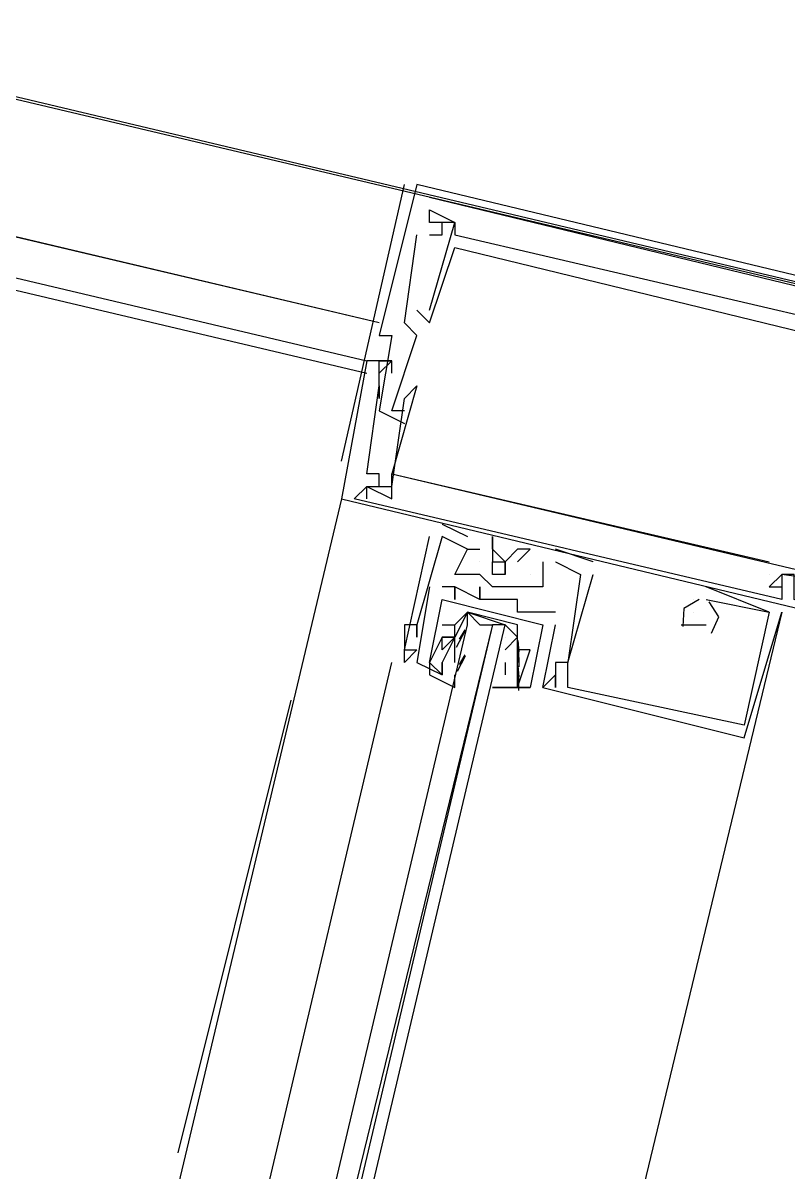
# Model space of a CAD drawing. Header units: feet. Extents: x -84 to 198, y -22 to 181.
# Drawn here: x 106.156 to 106.967, y 39.904 to 41.123 of the extents above; entities that cross this region are included whole.
import ezdxf

# ---------------------------------------------------------------- set-up
doc = ezdxf.new("R2010")
doc.units = ezdxf.units.FT
doc.layers.add('A-LINEA', color=7, linetype='CONTINUOUS')

msp = doc.modelspace()

# ---------------------------------------------------------------- linework, layer by layer
at = {"layer": 'A-LINEA'}
for p, q in [((106.5333, 40.8044), (80.8133, 46.8978)), ((106.5333, 40.8044), (80.8133, 46.8844)), ((80.8533, 46.8311), (106.52, 40.7511)), ((80.8533, 46.8311), (106.52, 40.7644)), ((95.8267, 43.4844), (114.3067, 39.1111)), ((97.7733, 43.0311), (110.3067, 40.0578)), ((97.7733, 43.0311), (110.3067, 40.0578)), ((97.7733, 43.0311), (110.3067, 40.0578)), ((106.4933, 40.6578), (106.56, 40.9511)), ((106.5733, 40.9511), (106.5733, 40.9511)), ((106.5733, 40.9511), (106.5733, 40.9511)), ((106.5733, 40.9511), (106.5733, 40.9511)), ((106.5867, 40.9378), (107.0267, 40.8311)), ((106.5867, 40.9378), (106.5867, 40.9378)), ((106.5867, 40.9378), (107.0267, 40.8311)), ((106.5867, 40.9378), (106.5867, 40.9378)), ((106.5867, 40.9378), (107.0267, 40.8311)), ((106.5867, 40.9378), (106.5867, 40.9378)), ((106.5867, 40.9244), (106.5867, 40.9244)), ((106.5867, 40.9244), (106.5867, 40.9244)), ((106.5867, 40.9244), (106.5867, 40.9244)), ((106.5867, 40.9244), (106.5867, 40.9244)), ((106.5867, 40.9244), (106.5867, 40.9244)), ((106.5867, 40.9244), (106.5867, 40.9244)), ((106.5867, 40.9111), (106.5867, 40.9111)), ((106.5867, 40.9111), (106.5867, 40.9111)), ((106.5867, 40.9111), (106.5867, 40.9111)), ((106.5867, 40.9111), (106.5867, 40.9111)), ((106.5867, 40.9111), (106.5867, 40.9111)), ((106.5867, 40.9111), (106.5867, 40.9111)), ((106.6, 40.9111), (106.6, 40.9111)), ((106.6, 40.9111), (106.6, 40.9111)), ((106.6, 40.9111), (106.6, 40.9111)), ((106.6133, 40.9111), (106.6133, 40.9111)), ((106.6133, 40.9111), (106.6133, 40.9111)), ((106.6133, 40.9111), (106.6133, 40.9111)), ((106.6133, 40.9111), (106.6133, 40.9111)), ((106.6133, 40.9111), (106.6133, 40.9111)), ((106.6133, 40.9111), (106.6133, 40.9111)), ((106.5733, 40.8978), (106.5733, 40.8978)), ((106.5733, 40.8978), (106.5733, 40.8978)), ((106.5733, 40.8978), (106.5733, 40.8978)), ((106.5867, 40.8978), (106.5867, 40.8978)), ((106.5867, 40.8978), (106.5867, 40.8978)), ((106.5867, 40.8978), (106.5867, 40.8978)), ((106.6, 40.8978), (106.6, 40.8978)), ((106.6, 40.8978), (106.6, 40.8978)), ((106.6, 40.8978), (106.6, 40.8978)), ((106.6133, 40.8978), (106.6133, 40.8978)), ((106.6133, 40.8978), (106.6133, 40.8978)), ((106.6133, 40.8978), (106.6133, 40.8978)), ((106.6133, 40.8844), (106.6133, 40.8844)), ((106.6133, 40.8844), (106.6133, 40.8844)), ((106.6133, 40.8844), (106.6133, 40.8844)), ((106.5733, 40.8178), (106.5733, 40.8178)), ((106.5733, 40.8178), (106.5733, 40.8178)), ((106.5733, 40.8178), (106.5733, 40.8178)), ((106.5867, 40.8178), (106.5867, 40.8178)), ((106.5867, 40.8178), (106.5867, 40.8178)), ((106.5867, 40.8178), (106.5867, 40.8178)), ((106.56, 40.8044), (106.56, 40.8044)), ((106.56, 40.8044), (106.56, 40.8044)), ((106.56, 40.8044), (106.56, 40.8044)), ((106.5867, 40.8044), (106.5867, 40.8044)), ((106.5867, 40.8044), (106.5867, 40.8044)), ((106.5867, 40.8044), (106.5867, 40.8044)), ((106.5333, 40.7911), (106.5333, 40.7911)), ((106.5333, 40.7911), (106.5333, 40.7911)), ((106.5333, 40.7911), (106.5333, 40.7911)), ((106.5467, 40.7911), (106.5467, 40.7911)), ((106.5467, 40.7911), (106.5467, 40.7911)), ((106.5467, 40.7911), (106.5467, 40.7911)), ((106.5733, 40.7911), (106.5733, 40.7911)), ((106.5733, 40.7911), (106.5733, 40.7911)), ((106.5733, 40.7911), (106.5733, 40.7911)), ((106.52, 40.7644), (106.52, 40.7644)), ((106.52, 40.7644), (106.52, 40.7644)), ((106.52, 40.7644), (106.52, 40.7644)), ((106.5333, 40.7644), (106.5333, 40.7644)), ((106.5333, 40.7644), (106.5333, 40.7644)), ((106.5333, 40.7644), (106.5333, 40.7644)), ((106.5467, 40.7644), (106.5467, 40.7644)), ((106.5467, 40.7644), (106.5467, 40.7644)), ((106.5467, 40.7644), (106.5467, 40.7644)), ((106.5467, 40.7644), (106.5467, 40.7644)), ((106.5467, 40.7644), (106.5467, 40.7644)), ((106.5467, 40.7644), (106.5467, 40.7644)), ((106.5333, 40.7511), (106.5333, 40.7511)), ((106.5333, 40.7511), (106.5333, 40.7511)), ((106.5333, 40.7511), (106.5333, 40.7511)), ((106.5467, 40.7511), (106.5467, 40.7511)), ((106.5467, 40.7511), (106.5467, 40.7511)), ((106.5467, 40.7511), (106.5467, 40.7511)), ((106.5333, 40.7378), (106.5333, 40.7378)), ((106.5333, 40.7378), (106.5333, 40.7378)), ((106.5333, 40.7378), (106.5333, 40.7378)), ((106.5733, 40.7378), (106.5733, 40.7378)), ((106.5733, 40.7378), (106.5733, 40.7378)), ((106.5733, 40.7378), (106.5733, 40.7378)), ((106.5333, 40.7244), (106.5333, 40.7244)), ((106.5333, 40.7244), (106.5333, 40.7244)), ((106.5333, 40.7244), (106.5333, 40.7244)), ((106.56, 40.7244), (106.56, 40.7244)), ((106.56, 40.7244), (106.56, 40.7244)), ((106.56, 40.7244), (106.56, 40.7244)), ((106.5333, 40.7111), (106.5333, 40.7111)), ((106.5333, 40.7111), (106.5333, 40.7111)), ((106.5333, 40.7111), (106.5333, 40.7111)), ((106.5467, 40.7111), (106.5467, 40.7111)), ((106.5467, 40.7111), (106.5467, 40.7111)), ((106.5467, 40.7111), (106.5467, 40.7111)), ((106.56, 40.7111), (106.56, 40.7111)), ((106.56, 40.7111), (106.56, 40.7111)), ((106.56, 40.7111), (106.56, 40.7111)), ((106.56, 40.6978), (106.56, 40.6978)), ((106.56, 40.6978), (106.56, 40.6978)), ((106.56, 40.6978), (106.56, 40.6978)), ((106.52, 40.6444), (106.52, 40.6444)), ((106.52, 40.6444), (106.52, 40.6444)), ((106.52, 40.6444), (106.52, 40.6444)), ((106.5333, 40.6444), (106.5333, 40.6444)), ((106.5333, 40.6444), (106.5333, 40.6444)), ((106.5333, 40.6444), (106.5333, 40.6444)), ((106.5467, 40.6444), (106.5467, 40.6444)), ((106.5467, 40.6444), (106.5467, 40.6444)), ((106.5467, 40.6444), (106.5467, 40.6444)), ((106.5467, 40.6444), (106.5467, 40.6444)), ((106.5467, 40.6444), (106.5467, 40.6444)), ((106.5467, 40.6444), (106.5467, 40.6444)), ((106.52, 40.6311), (106.52, 40.6311)), ((106.52, 40.6311), (106.52, 40.6311)), ((106.52, 40.6311), (106.52, 40.6311)), ((106.52, 40.6311), (106.52, 40.6311)), ((106.52, 40.6311), (106.52, 40.6311)), ((106.52, 40.6311), (106.52, 40.6311)), ((106.52, 40.6311), (106.52, 40.6311)), ((106.52, 40.6311), (106.52, 40.6311)), ((106.52, 40.6311), (106.52, 40.6311)), ((106.5333, 40.6311), (106.5333, 40.6311)), ((106.5333, 40.6311), (106.5333, 40.6311)), ((106.5333, 40.6311), (106.5333, 40.6311)), ((106.5467, 40.6311), (106.5467, 40.6311)), ((106.5467, 40.6311), (106.5467, 40.6311)), ((106.5467, 40.6311), (106.5467, 40.6311)), ((106.4933, 40.6178), (104.7733, 33.3911)), ((106.4933, 40.6178), (106.4933, 40.6178)), ((106.4933, 40.6178), (106.4933, 40.6178)), ((106.4933, 40.6178), (106.4933, 40.6178)), ((106.5067, 40.6178), (106.5067, 40.6178)), ((106.5067, 40.6178), (106.5067, 40.6178)), ((106.5067, 40.6178), (106.5067, 40.6178)), ((106.52, 40.6178), (106.52, 40.6178)), ((106.52, 40.6178), (106.52, 40.6178)), ((106.52, 40.6178), (106.52, 40.6178)), ((106.5467, 40.6178), (106.5467, 40.6178)), ((106.5467, 40.6178), (106.5467, 40.6178)), ((106.5467, 40.6178), (106.5467, 40.6178)), ((106.6, 40.5911), (106.6, 40.5911)), ((106.6, 40.5911), (106.6, 40.5911)), ((106.6, 40.5911), (106.6, 40.5911)), ((106.5867, 40.5778), (106.5867, 40.5778)), ((106.5867, 40.5778), (106.5867, 40.5778)), ((106.5867, 40.5778), (106.5867, 40.5778)), ((106.6, 40.5778), (106.6, 40.5778)), ((106.6, 40.5778), (106.6, 40.5778)), ((106.6, 40.5778), (106.6, 40.5778)), ((106.6267, 40.5778), (106.6267, 40.5778)), ((106.6267, 40.5778), (106.6267, 40.5778)), ((106.6267, 40.5778), (106.6267, 40.5778)), ((106.6533, 40.5778), (106.6533, 40.5778)), ((106.6533, 40.5778), (106.6533, 40.5778)), ((106.6533, 40.5778), (106.6533, 40.5778)), ((106.6267, 40.5644), (106.64, 40.5644)), ((106.6267, 40.5644), (106.6267, 40.5644)), ((106.6267, 40.5644), (106.6267, 40.5644)), ((106.6267, 40.5644), (106.64, 40.5644)), ((106.6267, 40.5644), (106.6267, 40.5644)), ((106.6267, 40.5644), (106.6267, 40.5644)), ((106.6267, 40.5644), (106.64, 40.5644)), ((106.6267, 40.5644), (106.6267, 40.5644)), ((106.6267, 40.5644), (106.6267, 40.5644)), ((106.64, 40.5644), (106.64, 40.5644)), ((106.64, 40.5644), (106.64, 40.5644)), ((106.64, 40.5644), (106.64, 40.5644)), ((106.6533, 40.5644), (106.6533, 40.5644)), ((106.6533, 40.5644), (106.6533, 40.5644)), ((106.6533, 40.5644), (106.6533, 40.5644)), ((106.68, 40.5644), (106.68, 40.5644)), ((106.68, 40.5644), (106.68, 40.5644)), ((106.68, 40.5644), (106.68, 40.5644)), ((106.6933, 40.5644), (106.6933, 40.5644)), ((106.6933, 40.5644), (106.6933, 40.5644)), ((106.6933, 40.5644), (106.6933, 40.5644)), ((106.76, 40.5511), (106.72, 40.5644)), ((106.72, 40.5644), (106.72, 40.5644)), ((106.76, 40.5511), (106.72, 40.5644)), ((106.72, 40.5644), (106.72, 40.5644)), ((106.76, 40.5511), (106.72, 40.5644)), ((106.72, 40.5644), (106.72, 40.5644)), ((106.64, 40.5511), (106.64, 40.5511)), ((106.64, 40.5511), (106.64, 40.5511)), ((106.64, 40.5511), (106.64, 40.5511)), ((106.6533, 40.5511), (106.6533, 40.5511)), ((106.6533, 40.5511), (106.6533, 40.5511)), ((106.6533, 40.5511), (106.6533, 40.5511)), ((106.6667, 40.5511), (106.6667, 40.5511)), ((106.6667, 40.5511), (106.6667, 40.5511)), ((106.6667, 40.5511), (106.6667, 40.5511)), ((106.68, 40.5511), (106.68, 40.5511)), ((106.68, 40.5511), (106.68, 40.5511)), ((106.68, 40.5511), (106.68, 40.5511)), ((106.7067, 40.5511), (106.7067, 40.5511)), ((106.7067, 40.5511), (106.7067, 40.5511)), ((106.7067, 40.5511), (106.7067, 40.5511)), ((106.7067, 40.5511), (106.7067, 40.5511)), ((106.7067, 40.5511), (106.7067, 40.5511)), ((106.7067, 40.5511), (106.7067, 40.5511)), ((106.72, 40.5511), (106.72, 40.5511)), ((106.72, 40.5511), (106.72, 40.5511)), ((106.72, 40.5511), (106.72, 40.5511)), ((106.76, 40.5511), (106.76, 40.5511)), ((106.76, 40.5511), (106.76, 40.5511)), ((106.76, 40.5511), (106.76, 40.5511)), ((106.9467, 40.5511), (106.9467, 40.5511)), ((106.9467, 40.5511), (106.9467, 40.5511)), ((106.9467, 40.5511), (106.9467, 40.5511)), ((106.6133, 40.5378), (106.6133, 40.5378)), ((106.6133, 40.5378), (106.6133, 40.5378)), ((106.6133, 40.5378), (106.6133, 40.5378)), ((106.64, 40.5378), (106.64, 40.5378)), ((106.64, 40.5378), (106.64, 40.5378)), ((106.64, 40.5378), (106.64, 40.5378)), ((106.6667, 40.5378), (106.6667, 40.5378)), ((106.6667, 40.5378), (106.6667, 40.5378)), ((106.6667, 40.5378), (106.6667, 40.5378)), ((106.6933, 40.5378), (106.6933, 40.5378)), ((106.6933, 40.5378), (106.6933, 40.5378)), ((106.6933, 40.5378), (106.6933, 40.5378)), ((106.7067, 40.5378), (106.7067, 40.5378)), ((106.7067, 40.5378), (106.7067, 40.5378)), ((106.7067, 40.5378), (106.7067, 40.5378)), ((106.7467, 40.5378), (106.7467, 40.5378)), ((106.7467, 40.5378), (106.7467, 40.5378)), ((106.7467, 40.5378), (106.7467, 40.5378)), ((106.7467, 40.5378), (106.7467, 40.5378)), ((106.7467, 40.5378), (106.7467, 40.5378)), ((106.7467, 40.5378), (106.7467, 40.5378)), ((106.76, 40.5378), (106.76, 40.5378)), ((106.76, 40.5378), (106.76, 40.5378)), ((106.76, 40.5378), (106.76, 40.5378)), ((106.9467, 40.5378), (106.9467, 40.5378)), ((106.9467, 40.5378), (106.9467, 40.5378)), ((106.9467, 40.5378), (106.9467, 40.5378)), ((106.96, 40.5378), (106.96, 40.5378)), ((106.96, 40.5378), (106.96, 40.5378)), ((106.96, 40.5378), (106.96, 40.5378)), ((106.96, 40.5378), (106.96, 40.5378)), ((106.96, 40.5378), (106.96, 40.5378)), ((106.96, 40.5378), (106.96, 40.5378)), ((106.96, 40.5378), (106.96, 40.5378)), ((106.96, 40.5378), (106.96, 40.5378)), ((106.96, 40.5378), (106.96, 40.5378)), ((106.5867, 40.5244), (106.5867, 40.5244)), ((106.5867, 40.5244), (106.5867, 40.5244)), ((106.6, 40.5244), (106.6, 40.5244)), ((106.6, 40.5244), (106.6, 40.5244)), ((106.6133, 40.5244), (106.6133, 40.5244)), ((106.6133, 40.5244), (106.6133, 40.5244)), ((106.6133, 40.5244), (106.6133, 40.5244)), ((106.6133, 40.5244), (106.6133, 40.5244)), ((106.64, 40.5244), (106.64, 40.5244)), ((106.64, 40.5244), (106.64, 40.5244)), ((106.6533, 40.5244), (106.6533, 40.5244)), ((106.6533, 40.5244), (106.6533, 40.5244)), ((106.6533, 40.5244), (106.6533, 40.5244)), ((106.6667, 40.5244), (106.6667, 40.5244)), ((106.6667, 40.5244), (106.6667, 40.5244)), ((106.6667, 40.5244), (106.6667, 40.5244)), ((106.68, 40.5244), (106.68, 40.5244)), ((106.68, 40.5244), (106.68, 40.5244)), ((106.68, 40.5244), (106.68, 40.5244)), ((106.6933, 40.5244), (106.6933, 40.5244)), ((106.6933, 40.5244), (106.6933, 40.5244)), ((106.6933, 40.5244), (106.6933, 40.5244)), ((106.7067, 40.5244), (106.7067, 40.5244)), ((106.7067, 40.5244), (106.7067, 40.5244)), ((106.7067, 40.5244), (106.7067, 40.5244)), ((106.9467, 40.4978), (106.88, 40.5244)), ((106.88, 40.5244), (106.88, 40.5244)), ((106.9467, 40.4978), (106.88, 40.5244)), ((106.88, 40.5244), (106.88, 40.5244)), ((106.9467, 40.4978), (106.88, 40.5244)), ((106.88, 40.5244), (106.88, 40.5244)), ((106.9467, 40.5244), (106.9467, 40.5244)), ((106.9467, 40.5244), (106.9467, 40.5244)), ((106.9467, 40.5244), (106.9467, 40.5244)), ((106.96, 40.5244), (106.96, 40.5244)), ((106.96, 40.5244), (106.96, 40.5244)), ((106.96, 40.5244), (106.96, 40.5244)), ((106.96, 40.5244), (106.96, 40.5244)), ((106.96, 40.5244), (106.96, 40.5244)), ((106.96, 40.5244), (106.96, 40.5244)), ((106.6, 40.5111), (106.6, 40.5111)), ((106.6, 40.5111), (106.6, 40.5111)), ((106.6133, 40.5111), (106.6133, 40.5111)), ((106.6133, 40.5111), (106.6133, 40.5111)), ((106.64, 40.5111), (106.64, 40.5111)), ((106.64, 40.5111), (106.64, 40.5111)), ((106.64, 40.5111), (106.64, 40.5111)), ((106.64, 40.5111), (106.64, 40.5111)), ((106.6667, 40.5111), (106.6667, 40.5111)), ((106.6667, 40.5111), (106.6667, 40.5111)), ((106.68, 40.5111), (106.68, 40.5111)), ((106.68, 40.5111), (106.68, 40.5111)), ((106.8667, 40.5111), (106.8667, 40.5111)), ((106.8667, 40.5111), (106.8667, 40.5111)), ((106.8667, 40.5111), (106.8667, 40.5111)), ((106.8667, 40.5111), (106.8667, 40.5111)), ((106.8667, 40.5111), (106.8667, 40.5111)), ((106.8667, 40.5111), (106.8667, 40.5111)), ((106.88, 40.5111), (106.88, 40.5111)), ((106.88, 40.5111), (106.88, 40.5111)), ((106.88, 40.5111), (106.88, 40.5111)), ((106.88, 40.5111), (106.88, 40.5111)), ((106.88, 40.5111), (106.88, 40.5111)), ((106.88, 40.5111), (106.88, 40.5111)), ((106.96, 40.5111), (106.96, 40.5111)), ((106.96, 40.5111), (106.96, 40.5111)), ((106.96, 40.5111), (106.96, 40.5111)), ((106.68, 40.4978), (106.68, 40.4978)), ((106.68, 40.4978), (106.68, 40.4978)), ((106.6933, 40.4978), (106.6933, 40.4978)), ((106.6933, 40.4978), (106.6933, 40.4978)), ((106.72, 40.4978), (106.72, 40.4978)), ((106.72, 40.4978), (106.72, 40.4978)), ((106.8667, 40.4978), (106.8667, 40.4978)), ((106.8667, 40.4978), (106.8667, 40.4978)), ((106.8667, 40.4978), (106.8667, 40.4978)), ((106.92, 40.3644), (106.96, 40.4978)), ((106.92, 40.3644), (106.96, 40.4978)), ((106.92, 40.3644), (106.96, 40.4978)), ((106.9467, 40.4978), (106.9467, 40.4978)), ((106.9467, 40.4978), (106.9467, 40.4978)), ((106.9467, 40.4978), (106.9467, 40.4978)), ((106.9467, 40.4978), (106.9467, 40.4978)), ((106.9467, 40.4978), (106.9467, 40.4978)), ((106.9467, 40.4978), (106.9467, 40.4978)), ((106.96, 40.4978), (106.96, 40.4978)), ((106.96, 40.4978), (106.96, 40.4978)), ((106.96, 40.4978), (106.96, 40.4978)), ((106.56, 40.4844), (106.56, 40.4844)), ((106.56, 40.4844), (106.56, 40.4844)), ((106.56, 40.4844), (106.56, 40.4844)), ((106.5733, 40.4844), (106.5733, 40.4844)), ((106.5733, 40.4844), (106.5733, 40.4844)), ((106.5733, 40.4844), (106.5733, 40.4844)), ((106.5733, 40.4844), (106.5733, 40.4844)), ((106.5733, 40.4844), (106.5733, 40.4844)), ((106.5733, 40.4844), (106.5733, 40.4844)), ((106.6, 40.4844), (106.6133, 40.4844)), ((106.6, 40.4844), (106.6, 40.4844)), ((106.6, 40.4844), (106.6133, 40.4844)), ((106.6, 40.4844), (106.6, 40.4844)), ((106.6133, 40.4844), (106.6133, 40.4844)), ((106.6133, 40.4844), (106.6133, 40.4844)), ((106.6267, 40.4844), (106.6267, 40.4844)), ((106.64, 40.4844), (106.6533, 40.4844)), ((106.6667, 40.4844), (106.6667, 40.4844)), ((106.7067, 40.4178), (106.72, 40.4844)), ((106.7067, 40.4844), (106.7067, 40.4844)), ((106.7067, 40.4844), (106.7067, 40.4844)), ((106.7067, 40.4178), (106.72, 40.4844)), ((106.7067, 40.4844), (106.7067, 40.4844)), ((106.7067, 40.4844), (106.7067, 40.4844)), ((106.72, 40.4844), (106.72, 40.4844)), ((106.72, 40.4844), (106.72, 40.4844)), ((106.8533, 40.4844), (106.8667, 40.4844)), ((106.8533, 40.4844), (106.8533, 40.4844)), ((106.8533, 40.4844), (106.8667, 40.4844)), ((106.8533, 40.4844), (106.8533, 40.4844)), ((106.8533, 40.4844), (106.8667, 40.4844)), ((106.8533, 40.4844), (106.8533, 40.4844)), ((106.8667, 40.4844), (106.88, 40.4844)), ((106.8667, 40.4844), (106.8667, 40.4844)), ((106.8667, 40.4844), (106.88, 40.4844)), ((106.8667, 40.4844), (106.8667, 40.4844)), ((106.8667, 40.4844), (106.88, 40.4844)), ((106.8667, 40.4844), (106.8667, 40.4844)), ((106.88, 40.4844), (106.88, 40.4844)), ((106.88, 40.4844), (106.88, 40.4844)), ((106.88, 40.4844), (106.88, 40.4844)), ((106.5733, 40.4711), (106.5733, 40.4711)), ((106.5733, 40.4711), (106.5733, 40.4711)), ((106.5733, 40.4711), (106.5733, 40.4711)), ((106.6, 40.4711), (106.6, 40.4711)), ((106.6, 40.4711), (106.6, 40.4711)), ((106.6, 40.4711), (106.6, 40.4711)), ((106.6, 40.4711), (106.6, 40.4711)), ((106.6, 40.4711), (106.6, 40.4711)), ((106.6, 40.4711), (106.6, 40.4711)), ((106.6133, 40.4711), (106.6133, 40.4711)), ((106.6133, 40.4711), (106.6133, 40.4711)), ((106.6133, 40.4711), (106.6133, 40.4711)), ((106.6133, 40.4711), (106.6133, 40.4711)), ((106.6153, 40.4606), (106.6249, 40.4785)), ((106.6182, 40.4689), (106.6244, 40.479)), ((106.6667, 40.4711), (106.6667, 40.4711)), ((106.56, 40.4578), (106.56, 40.4578)), ((106.56, 40.4578), (106.56, 40.4578)), ((106.56, 40.4578), (106.56, 40.4578)), ((106.56, 40.4578), (106.56, 40.4578)), ((106.56, 40.4578), (106.56, 40.4578)), ((106.56, 40.4578), (106.56, 40.4578)), ((106.5733, 40.4578), (106.5733, 40.4578)), ((106.5733, 40.4578), (106.5733, 40.4578)), ((106.5733, 40.4578), (106.5733, 40.4578)), ((106.6, 40.4578), (106.6, 40.4578)), ((106.6, 40.4578), (106.6, 40.4578)), ((106.6133, 40.4578), (106.6133, 40.4578)), ((106.6133, 40.4578), (106.6133, 40.4578)), ((106.6133, 40.4444), (106.6133, 40.4578)), ((106.6133, 40.4578), (106.6133, 40.4578)), ((106.68, 40.4578), (106.68, 40.4578)), ((106.68, 40.4578), (106.68, 40.4578)), ((106.6801, 40.4676), (106.6812, 40.4557)), ((106.6809, 40.4601), (106.6814, 40.4397)), ((106.6933, 40.4578), (106.6933, 40.4578)), ((106.6933, 40.4578), (106.6933, 40.4578)), ((106.6164, 40.4352), (106.6248, 40.4514)), ((106.6182, 40.4422), (106.6244, 40.4524)), ((106.16, 38.8044), (106.5467, 40.4444)), ((106.56, 40.4444), (106.56, 40.4444)), ((106.56, 40.4444), (106.56, 40.4444)), ((106.56, 40.4444), (106.56, 40.4444)), ((106.5733, 40.4444), (106.5733, 40.4444)), ((106.5733, 40.4444), (106.5733, 40.4444)), ((106.5867, 40.4444), (106.5867, 40.4444)), ((106.5867, 40.4444), (106.5867, 40.4444)), ((106.6, 40.4444), (106.6, 40.4444)), ((106.6, 40.4444), (106.6, 40.4444)), ((106.6133, 40.4444), (106.6133, 40.4444)), ((106.6133, 40.4444), (106.6133, 40.4444)), ((106.6667, 40.4444), (106.6667, 40.4311)), ((106.6667, 40.4444), (106.6667, 40.4444)), ((106.68, 40.4444), (106.68, 40.4444)), ((106.68, 40.4444), (106.68, 40.4444)), ((106.6801, 40.4409), (106.6812, 40.4291)), ((106.72, 40.4444), (106.72, 40.4444)), ((106.72, 40.4444), (106.72, 40.4444)), ((106.72, 40.4444), (106.72, 40.4444)), ((106.7333, 40.4444), (106.7333, 40.4444)), ((106.7333, 40.4444), (106.7333, 40.4444)), ((106.7333, 40.4444), (106.7333, 40.4444)), ((106.7333, 40.4444), (106.7333, 40.4444)), ((106.7333, 40.4444), (106.7333, 40.4444)), ((106.7333, 40.4444), (106.7333, 40.4444)), ((106.6, 40.4311), (106.6, 40.4311)), ((106.6, 40.4311), (106.6, 40.4311)), ((106.6667, 40.4311), (106.6667, 40.4311)), ((106.6667, 40.4311), (106.6667, 40.4311)), ((106.6667, 40.4311), (106.6667, 40.4311)), ((106.6808, 40.4329), (106.681, 40.4146)), ((106.72, 40.4311), (106.72, 40.4311)), ((106.72, 40.4311), (106.72, 40.4311)), ((106.72, 40.4311), (106.72, 40.4311)), ((106.6667, 40.4178), (106.6933, 40.4178)), ((106.6667, 40.4178), (106.6667, 40.4178)), ((106.6667, 40.4178), (106.6933, 40.4178)), ((106.6667, 40.4178), (106.6667, 40.4178)), ((106.68, 40.4178), (106.68, 40.4178)), ((106.68, 40.4178), (106.68, 40.4178)), ((106.6933, 40.4178), (106.6933, 40.4178)), ((106.6933, 40.4178), (106.6933, 40.4178)), ((106.6933, 40.4178), (106.6933, 40.4178)), ((106.6933, 40.4178), (106.6933, 40.4178)), ((106.7067, 40.4178), (106.7067, 40.4178)), ((106.7067, 40.4178), (106.7067, 40.4178)), ((106.7067, 40.4178), (106.7067, 40.4178)), ((106.7067, 40.4178), (106.7067, 40.4178)), ((106.7067, 40.4178), (106.7067, 40.4178)), ((106.72, 40.4178), (106.72, 40.4178)), ((106.72, 40.4178), (106.72, 40.4178)), ((106.72, 40.4178), (106.72, 40.4178)), ((106.7333, 40.4178), (106.7333, 40.4178)), ((106.7333, 40.4178), (106.7333, 40.4178)), ((106.7333, 40.4178), (106.7333, 40.4178)), ((106.32, 39.9244), (106.44, 40.4044)), ((106.92, 40.3778), (106.92, 40.3778)), ((106.92, 40.3778), (106.92, 40.3778)), ((106.92, 40.3778), (106.92, 40.3778)), ((106.92, 40.3644), (106.92, 40.3644)), ((106.92, 40.3644), (106.92, 40.3644)), ((106.92, 40.3644), (106.92, 40.3644))]:
    msp.add_line(p, q, dxfattribs=at)
for points in [[(107.24, 40.7778), (107.24, 40.7911), (106.5733, 40.9511), (106.5333, 40.7911), (106.5467, 40.7911), (106.5333, 40.7111), (106.56, 40.6978)], [(107.24, 40.7778), (107.24, 40.7911), (106.5733, 40.9511), (106.5333, 40.7911), (106.5467, 40.7911), (106.5333, 40.7111), (106.56, 40.6978)], [(107.24, 40.7778), (107.24, 40.7911), (106.5733, 40.9511), (106.5333, 40.7911), (106.5467, 40.7911), (106.5333, 40.7111), (106.56, 40.6978)], [(106.5867, 40.8178), (106.6133, 40.9111), (106.5867, 40.9111), (106.5867, 40.9244), (106.6133, 40.9111), (106.6133, 40.8978), (107.0133, 40.8044), (107.0133, 40.8178), (107.0267, 40.8178), (107.0267, 40.8044), (107.0133, 40.8044)], [(106.5867, 40.8978), (106.6, 40.8978), (106.6, 40.9111), (106.5867, 40.9111), (106.5867, 40.9244)], [(106.5867, 40.8178), (106.6133, 40.9111), (106.5867, 40.9111), (106.5867, 40.9244), (106.6133, 40.9111), (106.6133, 40.8978), (107.0133, 40.8044), (107.0133, 40.8178), (107.0267, 40.8178), (107.0267, 40.8044), (107.0133, 40.8044)], [(106.5867, 40.8978), (106.6, 40.8978), (106.6, 40.9111), (106.5867, 40.9111), (106.5867, 40.9244)], [(106.5867, 40.8178), (106.6133, 40.9111), (106.5867, 40.9111), (106.5867, 40.9244), (106.6133, 40.9111), (106.6133, 40.8978), (107.0133, 40.8044), (107.0133, 40.8178), (107.0267, 40.8178), (107.0267, 40.8044), (107.0133, 40.8044)], [(106.5867, 40.8978), (106.6, 40.8978), (106.6, 40.9111), (106.5867, 40.9111), (106.5867, 40.9244)], [(106.56, 40.7111), (106.5467, 40.7111), (106.5733, 40.7911), (106.56, 40.8044), (106.5733, 40.8978)], [(106.56, 40.7111), (106.5467, 40.7111), (106.5733, 40.7911), (106.56, 40.8044), (106.5733, 40.8978)], [(106.56, 40.7111), (106.5467, 40.7111), (106.5733, 40.7911), (106.56, 40.8044), (106.5733, 40.8978)], [(106.5733, 40.8178), (106.5867, 40.8044), (106.6133, 40.8844), (107.1067, 40.7644), (107.08, 40.6844)], [(106.5733, 40.8178), (106.5867, 40.8044), (106.6133, 40.8844), (107.1067, 40.7644), (107.08, 40.6844)], [(106.5733, 40.8178), (106.5867, 40.8044), (106.6133, 40.8844), (107.1067, 40.7644), (107.08, 40.6844)], [(106.5467, 40.7511), (106.5467, 40.7644), (106.52, 40.7644), (106.4933, 40.6178), (107.16, 40.4578)], [(106.5467, 40.7511), (106.5467, 40.7644), (106.52, 40.7644), (106.4933, 40.6178), (107.16, 40.4578)], [(106.5467, 40.7511), (106.5467, 40.7644), (106.52, 40.7644), (106.4933, 40.6178), (107.16, 40.4578)], [(106.5067, 40.6178), (106.52, 40.6311), (106.5333, 40.6311), (106.5333, 40.6444), (106.52, 40.6444), (106.5333, 40.7378), (106.5333, 40.7244), (106.5333, 40.7644), (106.5467, 40.7644), (106.5333, 40.7511)], [(106.5067, 40.6178), (106.52, 40.6311), (106.5333, 40.6311), (106.5333, 40.6444), (106.52, 40.6444), (106.5333, 40.7378), (106.5333, 40.7244), (106.5333, 40.7644), (106.5467, 40.7644), (106.5333, 40.7511)], [(106.5067, 40.6178), (106.52, 40.6311), (106.5333, 40.6311), (106.5333, 40.6444), (106.52, 40.6444), (106.5333, 40.7378), (106.5333, 40.7244), (106.5333, 40.7644), (106.5467, 40.7644), (106.5333, 40.7511)], [(106.5067, 40.6178), (106.52, 40.6311), (106.5467, 40.6311), (106.56, 40.7244), (106.5733, 40.7378), (106.5467, 40.6444), (107.0533, 40.5244), (107.0667, 40.6178), (107.0667, 40.6178)], [(106.5067, 40.6178), (106.52, 40.6311), (106.5467, 40.6311), (106.56, 40.7244), (106.5733, 40.7378), (106.5467, 40.6444), (107.0533, 40.5244), (107.0667, 40.6178), (107.0667, 40.6178)], [(106.5067, 40.6178), (106.52, 40.6311), (106.5467, 40.6311), (106.56, 40.7244), (106.5733, 40.7378), (106.5467, 40.6444), (107.0533, 40.5244), (107.0667, 40.6178), (107.0667, 40.6178)], [(106.52, 40.6178), (106.52, 40.6311), (106.5467, 40.6178), (106.5467, 40.6444), (106.9467, 40.5511)], [(106.52, 40.6178), (106.52, 40.6311), (106.5467, 40.6178), (106.5467, 40.6444), (106.9467, 40.5511)], [(106.52, 40.6178), (106.52, 40.6311), (106.5467, 40.6178), (106.5467, 40.6444), (106.9467, 40.5511)], [(107.0533, 40.4844), (106.9733, 40.5111), (106.9733, 40.5378), (106.96, 40.5378), (106.96, 40.5244), (106.96, 40.5111), (106.5067, 40.6178)], [(107.0533, 40.4844), (106.9733, 40.5111), (106.9733, 40.5378), (106.96, 40.5378), (106.96, 40.5244), (106.96, 40.5111), (106.5067, 40.6178)], [(107.0533, 40.4844), (106.9733, 40.5111), (106.9733, 40.5378), (106.96, 40.5378), (106.96, 40.5244), (106.96, 40.5111), (106.5067, 40.6178)], [(106.6, 40.5911), (106.6267, 40.5778), (106.6267, 40.5778)], [(106.6, 40.5911), (106.6267, 40.5778), (106.6267, 40.5778)], [(106.6, 40.5911), (106.6267, 40.5778), (106.6267, 40.5778)], [(106.7067, 40.5511), (106.7067, 40.5244), (106.6933, 40.5244), (106.68, 40.5244), (106.6667, 40.5244), (106.6533, 40.5244), (106.64, 40.5378), (106.6133, 40.5378), (106.6267, 40.5644), (106.6, 40.5778), (106.5733, 40.4844), (106.5733, 40.4711), (106.5733, 40.4844), (106.56, 40.4844), (106.56, 40.4578), (106.5733, 40.4578), (106.56, 40.4444), (106.56, 40.4578), (106.5867, 40.5778), (106.5867, 40.5778)], [(106.7067, 40.5511), (106.7067, 40.5244), (106.6933, 40.5244), (106.68, 40.5244), (106.6667, 40.5244), (106.6533, 40.5244), (106.64, 40.5378), (106.6133, 40.5378), (106.6267, 40.5644), (106.6, 40.5778), (106.5733, 40.4844), (106.5733, 40.4711), (106.5733, 40.4844), (106.56, 40.4844), (106.56, 40.4578), (106.5733, 40.4578), (106.56, 40.4444), (106.56, 40.4578), (106.5867, 40.5778), (106.5867, 40.5778)], [(106.7067, 40.5511), (106.7067, 40.5244), (106.6933, 40.5244), (106.68, 40.5244), (106.6667, 40.5244), (106.6533, 40.5244), (106.64, 40.5378), (106.6133, 40.5378), (106.6267, 40.5644), (106.6, 40.5778), (106.5733, 40.4844), (106.5733, 40.4711), (106.5733, 40.4844), (106.56, 40.4844), (106.56, 40.4578), (106.5733, 40.4578), (106.56, 40.4444), (106.56, 40.4578), (106.5867, 40.5778), (106.5867, 40.5778)], [(106.6667, 40.5511), (106.6533, 40.5644), (106.6533, 40.5778), (106.6533, 40.5511)], [(106.6667, 40.5511), (106.6533, 40.5644), (106.6533, 40.5778), (106.6533, 40.5511)], [(106.6667, 40.5511), (106.6533, 40.5644), (106.6533, 40.5778), (106.6533, 40.5511)], [(106.68, 40.5511), (106.6933, 40.5644), (106.68, 40.5644), (106.6667, 40.5511)], [(106.68, 40.5511), (106.6933, 40.5644), (106.68, 40.5644), (106.6667, 40.5511)], [(106.68, 40.5511), (106.6933, 40.5644), (106.68, 40.5644), (106.6667, 40.5511)], [(106.6667, 40.5378), (106.6533, 40.5378), (106.6533, 40.5511), (106.6667, 40.5511), (106.6667, 40.5378), (106.6667, 40.5511), (106.6667, 40.5378), (106.6667, 40.5511), (106.6667, 40.5378)], [(106.6667, 40.5378), (106.6533, 40.5378), (106.6533, 40.5511), (106.6667, 40.5511), (106.6667, 40.5378), (106.6667, 40.5511), (106.6667, 40.5378), (106.6667, 40.5511), (106.6667, 40.5378)], [(106.6667, 40.5378), (106.6533, 40.5378), (106.6533, 40.5511), (106.6667, 40.5511), (106.6667, 40.5378), (106.6667, 40.5511), (106.6667, 40.5378), (106.6667, 40.5511), (106.6667, 40.5378)], [(106.7067, 40.5511), (106.7067, 40.5511), (106.7067, 40.5378)], [(106.72, 40.5511), (106.7467, 40.5378), (106.7333, 40.4444), (106.72, 40.4444), (106.72, 40.4178), (106.72, 40.4311), (106.7067, 40.4178), (106.92, 40.3644)], [(106.7067, 40.5511), (106.7067, 40.5511), (106.7067, 40.5378)], [(106.72, 40.5511), (106.7467, 40.5378), (106.7333, 40.4444), (106.72, 40.4444), (106.72, 40.4178), (106.72, 40.4311), (106.7067, 40.4178), (106.92, 40.3644)], [(106.7067, 40.5511), (106.7067, 40.5511), (106.7067, 40.5378)], [(106.72, 40.5511), (106.7467, 40.5378), (106.7333, 40.4444), (106.72, 40.4444), (106.72, 40.4178), (106.72, 40.4311), (106.7067, 40.4178), (106.92, 40.3644)], [(106.88, 40.5111), (106.9467, 40.4978), (106.92, 40.3778), (106.7333, 40.4178), (106.7333, 40.4444), (106.7333, 40.4444), (106.76, 40.5378)], [(106.88, 40.5111), (106.9467, 40.4978), (106.92, 40.3778), (106.7333, 40.4178), (106.7333, 40.4444), (106.7333, 40.4444), (106.76, 40.5378)], [(106.88, 40.5111), (106.9467, 40.4978), (106.92, 40.3778), (106.7333, 40.4178), (106.7333, 40.4444), (106.7333, 40.4444), (106.76, 40.5378)], [(107.0533, 40.5244), (106.96, 40.5378), (106.9467, 40.5244), (106.96, 40.5244)], [(107.0533, 40.5244), (106.96, 40.5378), (106.9467, 40.5244), (106.96, 40.5244)], [(107.0533, 40.5244), (106.96, 40.5378), (106.9467, 40.5244), (106.96, 40.5244)], [(106.5867, 40.5244), (106.5733, 40.4444), (106.6, 40.4311), (106.6, 40.4444)], [(106.5867, 40.5244), (106.5733, 40.4444), (106.6, 40.4311), (106.6, 40.4444)], [(106.72, 40.4978), (106.6933, 40.4978), (106.68, 40.4978), (106.68, 40.5111), (106.6667, 40.5111), (106.64, 40.5111), (106.64, 40.5244), (106.64, 40.5111), (106.6133, 40.5244), (106.6133, 40.5111), (106.6133, 40.5244), (106.6, 40.5244)], [(106.72, 40.4978), (106.6933, 40.4978), (106.68, 40.4978), (106.68, 40.5111), (106.6667, 40.5111), (106.64, 40.5111), (106.64, 40.5244), (106.64, 40.5111), (106.6133, 40.5244), (106.6133, 40.5111), (106.6133, 40.5244), (106.6, 40.5244)], [(106.6, 40.4711), (106.5867, 40.4444), (106.6, 40.5111)], [(106.6, 40.4711), (106.5867, 40.4444), (106.6, 40.5111)], [(106.6, 40.5111), (106.7067, 40.4844), (106.6933, 40.4178), (106.68, 40.4178), (106.6933, 40.4578), (106.68, 40.4578), (106.68, 40.4444)], [(106.6, 40.5111), (106.7067, 40.4844), (106.6933, 40.4178), (106.68, 40.4178), (106.6933, 40.4578), (106.68, 40.4578), (106.68, 40.4444)], [(106.8723, 40.5111), (106.8562, 40.5014), (106.8552, 40.4826)], [(106.8723, 40.5111), (106.8562, 40.5014), (106.8552, 40.4826)], [(106.8723, 40.5111), (106.8562, 40.5014), (106.8552, 40.4826)], [(106.8857, 40.4754), (106.8933, 40.4926), (106.8832, 40.5085)], [(106.8857, 40.4754), (106.8933, 40.4926), (106.8832, 40.5085)], [(106.8857, 40.4754), (106.8933, 40.4926), (106.8832, 40.5085)], [(106.96, 40.4978), (106.5333, 38.7244), (106.1467, 37.0844)], [(106.2267, 38.7911), (106.6267, 40.4844), (106.6267, 40.4978), (106.64, 40.4844), (106.6533, 40.4844), (106.24, 38.7911)], [(106.68, 40.4844), (106.6267, 40.4978), (106.6133, 40.4711), (106.6, 40.4711), (106.6133, 40.4711), (106.6, 40.4444), (106.6, 40.4311), (106.5867, 40.4444), (106.5867, 40.4311), (106.6133, 40.4178), (106.6133, 40.4311)], [(106.6133, 40.4711), (106.6133, 40.4844), (106.6267, 40.4978), (106.6667, 40.4844), (106.68, 40.4711), (106.6667, 40.4578)], [(106.2667, 38.7911), (106.6667, 40.4844), (106.6533, 40.4844), (106.2533, 38.7911)], [(106.6667, 40.4178), (106.6533, 40.4178), (106.68, 40.4178), (106.6667, 40.4178), (106.68, 40.4178), (106.68, 40.4311), (106.68, 40.4444), (106.68, 40.4578), (106.68, 40.4844)], [(106.6133, 40.4578), (106.6133, 40.4711), (106.6, 40.4578), (106.6, 40.4711), (106.6133, 40.4711)], [(106.6133, 40.4578), (106.6133, 40.4711), (106.6, 40.4578), (106.6, 40.4711), (106.6133, 40.4711)]]:
    msp.add_lwpolyline(points, dxfattribs=at)

doc.saveas('drawing.dxf')
